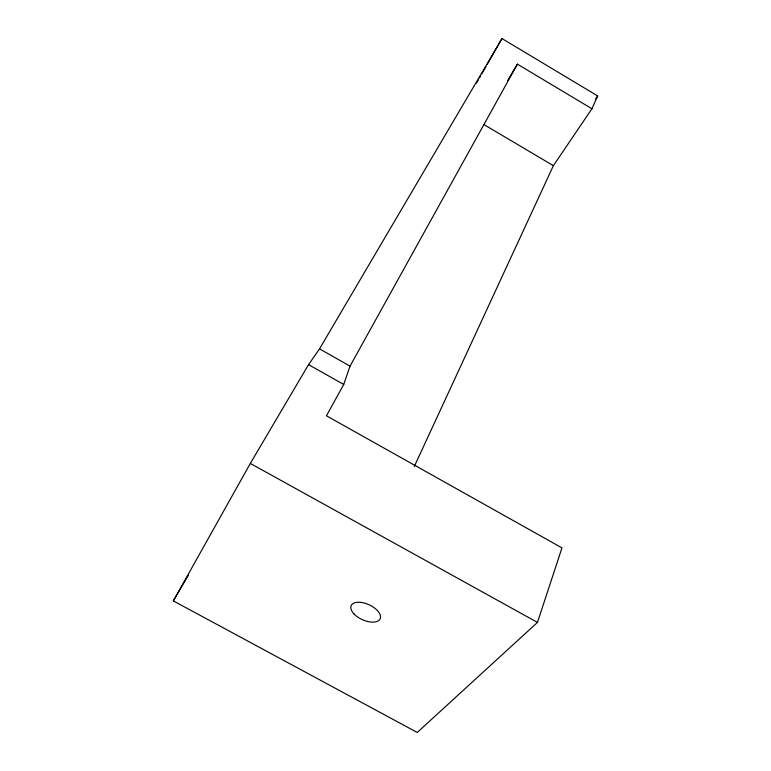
<?xml version="1.0" encoding="UTF-8"?>
<svg xmlns="http://www.w3.org/2000/svg" width="771" height="771" viewBox="0 0 771 771"><rect width="100%" height="100%" fill="white"/><g stroke="black" fill="none" stroke-linecap="round" stroke-linejoin="round"><path stroke-width="1.16" d="M591.926 108.75L597.679 95.941L501.979 38.55L319.522 348.858L308.564 364.625L250.324 463.438L173.321 600.898L417.236 732.45L537.464 622.419L561.963 547.882L326.461 415.791L343.721 384.459L350.034 366.129L517.399 64.147L591.926 108.75L553.376 165.669L414.287 466.513M476.526 83.152L478.299 80.039M479.485 77.958L480.67 75.886M481.856 73.814L486 66.557M487.185 64.475L501.979 38.55M173.321 600.898L188.538 574.964M507.665 80.521L517.399 64.147M595.655 98.939L597.679 95.941M250.324 463.438L537.464 622.419M308.564 364.625L343.721 384.459M319.522 348.858L350.034 366.129M484.188 124.719L553.376 165.669M353.976 613.899A15.921 8.182 24.5 0 0 379.486 619.836A15.921 8.182 24.5 0 0 363.536 602.855A15.921 8.182 24.5 0 0 353.976 613.899"/></g></svg>
